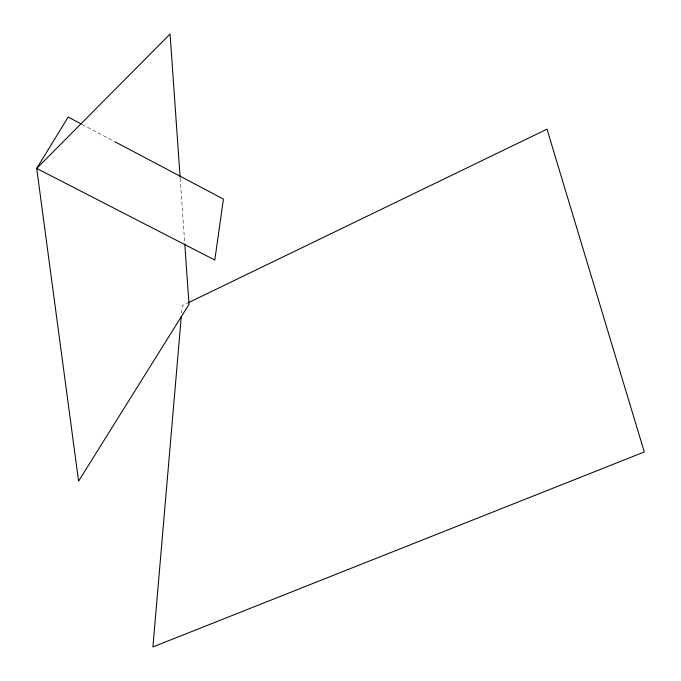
<?xml version="1.0" encoding="UTF-8"?>
<svg xmlns="http://www.w3.org/2000/svg" width="681" height="681" viewBox="0 0 681 681"><rect width="100%" height="100%" fill="white"/><g stroke="black" fill="none" stroke-linecap="round" stroke-linejoin="round"><path stroke-width="0.51" stroke-dasharray="3.4 2.55" d="M181.58 313.107L182.219 305.684L187.003 303.368M82.188 124.487L113.991 141.282M180.176 178.218L184.704 242.879"/><path stroke-width="1.02" d="M181.308 316.282L152.91 646.95L644.294 451.971L546.996 129.169L187.965 302.909M81.252 123.993L68.16 117.081L36.706 168.411L78.579 481.144L189.012 304.364L184.781 243.943M114.927 141.776L223.428 199.082L214.796 260.031L36.706 168.411L170.08 34.05L180.107 177.162"/></g></svg>
